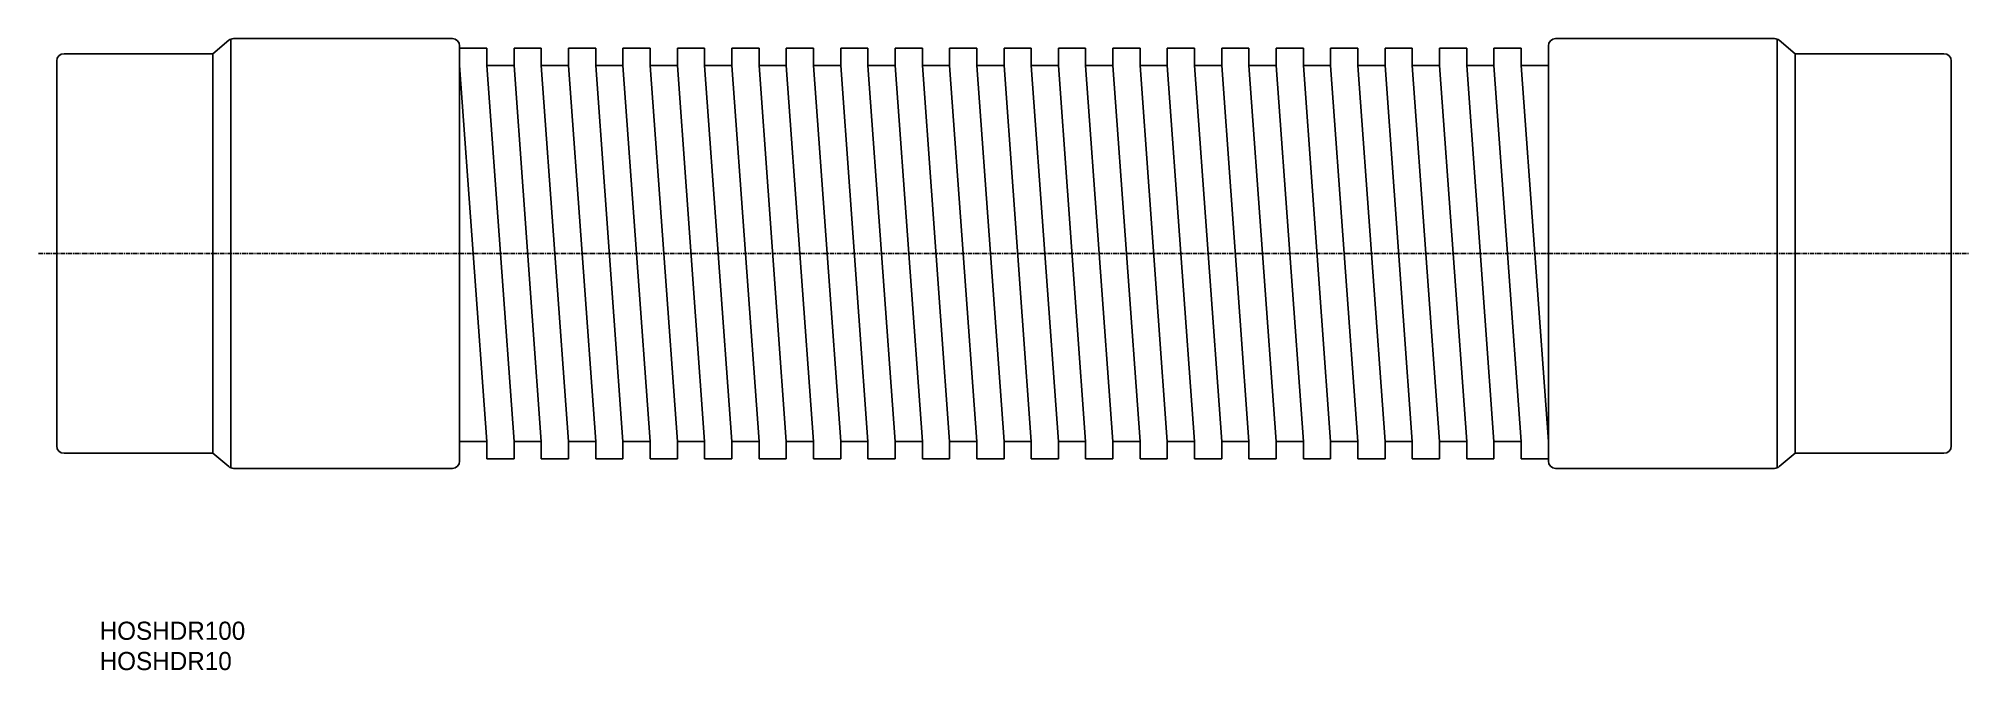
# Model space of a CAD drawing. Extents: x 90 to 622, y 110 to 284.
import ezdxf

# ---------------------------------------------------------------- set-up
doc = ezdxf.new("R2010")
doc.units = 0
doc.linetypes.add('CENTER', pattern=[2, 1.25, -0.25, 0.25, -0.25])
doc.layers.get('0').update_dxf_attribs({"linetype": 'CONTINUOUS'})
doc.layers.add('CENTER', color=1, linetype='CENTER')

msp = doc.modelspace()

# ---------------------------------------------------------------- linework, layer by layer
for p, q in [((138.21, 280.11), (142.65, 283.8)), ((143.21, 166.09), (143.21, 284.12)), ((143.93, 284.26), (204.21, 284.26)), ((206.21, 282.26), (206.21, 167.96)), ((506.21, 282.26), (506.21, 167.96)), ((568.49, 284.26), (508.21, 284.26)), ((569.21, 166.09), (569.21, 284.12)), ((574.21, 280.11), (569.77, 283.8)), ((95.21, 172.11), (95.21, 278.11)), ((97.21, 280.11), (138.21, 280.11)), ((138.21, 170.11), (138.21, 280.11)), ((206.21, 281.61), (213.71, 281.61)), ((206.21, 276.91), (213.71, 173.31)), ((213.71, 281.61), (213.71, 276.91)), ((213.71, 276.91), (221.21, 276.91)), ((213.71, 276.91), (221.21, 173.31)), ((221.21, 281.61), (221.21, 276.91)), ((221.21, 281.61), (228.71, 281.61)), ((221.21, 276.91), (228.71, 173.31)), ((228.71, 281.61), (228.71, 276.91)), ((228.71, 276.91), (236.21, 173.31)), ((228.71, 276.91), (236.21, 276.91)), ((236.21, 281.61), (236.21, 276.91)), ((236.21, 281.61), (243.71, 281.61)), ((236.21, 276.91), (243.71, 173.31)), ((243.71, 281.61), (243.71, 276.91)), ((243.71, 276.91), (251.21, 173.31)), ((243.71, 276.91), (251.21, 276.91)), ((251.21, 281.61), (258.71, 281.61)), ((251.21, 281.61), (251.21, 276.91)), ((251.21, 276.91), (258.71, 173.31)), ((258.71, 281.61), (258.71, 276.91)), ((258.71, 276.91), (266.21, 173.31)), ((258.71, 276.91), (266.21, 276.91)), ((266.21, 281.61), (273.71, 281.61)), ((266.21, 281.61), (266.21, 276.91)), ((266.21, 276.91), (273.71, 173.31)), ((273.71, 281.61), (273.71, 276.91)), ((273.71, 276.91), (281.21, 173.31)), ((273.71, 276.91), (281.21, 276.91)), ((281.21, 281.61), (281.21, 276.91)), ((281.21, 281.61), (288.71, 281.61)), ((281.21, 276.91), (288.71, 173.31)), ((288.71, 281.61), (288.71, 276.91)), ((288.71, 276.91), (296.21, 173.31)), ((288.71, 276.91), (296.21, 276.91)), ((296.21, 281.61), (296.21, 276.91)), ((296.21, 281.61), (303.71, 281.61)), ((296.21, 276.91), (303.71, 173.31)), ((303.71, 281.61), (303.71, 276.91)), ((303.71, 276.91), (311.21, 173.31)), ((303.71, 276.91), (311.21, 276.91)), ((311.21, 281.61), (311.21, 276.91)), ((311.21, 281.61), (318.71, 281.61)), ((311.21, 276.91), (318.71, 173.31)), ((318.71, 281.61), (318.71, 276.91)), ((318.71, 276.91), (326.21, 173.31)), ((318.71, 276.91), (326.21, 276.91)), ((326.21, 281.61), (326.21, 276.91)), ((326.21, 281.61), (333.71, 281.61)), ((326.21, 276.91), (333.71, 173.31)), ((333.71, 281.61), (333.71, 276.91)), ((333.71, 276.91), (341.21, 173.31)), ((333.71, 276.91), (341.21, 276.91)), ((341.21, 281.61), (341.21, 276.91)), ((341.21, 281.61), (348.71, 281.61)), ((341.21, 276.91), (348.71, 173.31)), ((348.71, 281.61), (348.71, 276.91)), ((348.71, 276.91), (356.21, 173.31)), ((348.71, 276.91), (356.21, 276.91)), ((356.21, 281.61), (356.21, 276.91)), ((356.21, 281.61), (363.71, 281.61)), ((356.21, 276.91), (363.71, 173.31)), ((363.71, 281.61), (363.71, 276.91)), ((363.71, 276.91), (371.21, 173.31)), ((363.71, 276.91), (371.21, 276.91)), ((371.21, 281.61), (371.21, 276.91)), ((371.21, 281.61), (378.71, 281.61)), ((371.21, 276.91), (378.71, 173.31)), ((378.71, 281.61), (378.71, 276.91)), ((378.71, 276.91), (386.21, 173.31)), ((378.71, 276.91), (386.21, 276.91)), ((386.21, 281.61), (386.21, 276.91)), ((386.21, 281.61), (393.71, 281.61)), ((386.21, 276.91), (393.71, 173.31)), ((393.71, 281.61), (393.71, 276.91)), ((393.71, 276.91), (401.21, 173.31)), ((393.71, 276.91), (401.21, 276.91)), ((401.21, 281.61), (401.21, 276.91)), ((401.21, 281.61), (408.71, 281.61)), ((401.21, 276.91), (408.71, 173.31)), ((408.71, 281.61), (408.71, 276.91)), ((408.71, 276.91), (416.21, 173.31)), ((408.71, 276.91), (416.21, 276.91)), ((416.21, 281.61), (416.21, 276.91)), ((416.21, 281.61), (423.71, 281.61)), ((416.21, 276.91), (423.71, 173.31)), ((423.71, 281.61), (423.71, 276.91)), ((423.71, 276.91), (431.21, 173.31)), ((423.71, 276.91), (431.21, 276.91)), ((431.21, 281.61), (431.21, 276.91)), ((431.21, 281.61), (438.71, 281.61)), ((431.21, 276.91), (438.71, 173.31)), ((438.71, 281.61), (438.71, 276.91)), ((438.71, 276.91), (446.21, 173.31)), ((438.71, 276.91), (446.21, 276.91)), ((446.21, 281.61), (446.21, 276.91)), ((446.21, 281.61), (453.71, 281.61)), ((446.21, 276.91), (453.71, 173.31)), ((453.71, 281.61), (453.71, 276.91)), ((453.71, 276.91), (461.21, 173.31)), ((453.71, 276.91), (461.21, 276.91)), ((461.21, 281.61), (461.21, 276.91)), ((461.21, 281.61), (468.71, 281.61)), ((461.21, 276.91), (468.71, 173.31)), ((468.71, 281.61), (468.71, 276.91)), ((468.71, 276.91), (476.21, 173.31)), ((468.71, 276.91), (476.21, 276.91)), ((476.21, 281.61), (476.21, 276.91)), ((476.21, 281.61), (483.71, 281.61)), ((476.21, 276.91), (483.71, 173.31)), ((483.71, 281.61), (483.71, 276.91)), ((483.71, 276.91), (491.21, 173.31)), ((483.71, 276.91), (491.21, 276.91)), ((491.21, 281.61), (491.21, 276.91)), ((491.21, 281.61), (498.71, 281.61)), ((491.21, 276.91), (498.71, 173.31)), ((498.71, 281.61), (498.71, 276.91)), ((498.71, 276.91), (506.21, 173.31)), ((498.71, 276.91), (506.21, 276.91)), ((506.21, 281.61), (506.21, 276.91)), ((574.21, 170.11), (574.21, 280.11)), ((615.21, 280.11), (574.21, 280.11)), ((617.21, 172.11), (617.21, 278.11)), ((206.21, 173.31), (213.71, 173.31)), ((213.71, 173.31), (213.71, 168.61)), ((221.21, 173.31), (221.21, 168.61)), ((221.21, 173.31), (221.21, 168.61)), ((221.21, 173.31), (228.71, 173.31)), ((228.71, 173.31), (228.71, 168.61)), ((236.21, 173.31), (236.21, 168.61)), ((236.21, 173.31), (243.71, 173.31)), ((243.71, 173.31), (243.71, 168.61)), ((251.21, 173.31), (251.21, 168.61)), ((251.21, 173.31), (258.71, 173.31)), ((258.71, 173.31), (258.71, 168.61)), ((266.21, 173.31), (266.21, 168.61)), ((266.21, 173.31), (273.71, 173.31)), ((273.71, 173.31), (273.71, 168.61)), ((281.21, 173.31), (281.21, 168.61)), ((281.21, 173.31), (288.71, 173.31)), ((288.71, 173.31), (288.71, 168.61)), ((296.21, 173.31), (296.21, 168.61)), ((296.21, 173.31), (303.71, 173.31)), ((303.71, 173.31), (303.71, 168.61)), ((311.21, 173.31), (311.21, 168.61)), ((311.21, 173.31), (318.71, 173.31)), ((318.71, 173.31), (318.71, 168.61)), ((326.21, 173.31), (326.21, 168.61)), ((326.21, 173.31), (333.71, 173.31)), ((333.71, 173.31), (333.71, 168.61)), ((341.21, 173.31), (341.21, 168.61)), ((341.21, 173.31), (348.71, 173.31)), ((348.71, 173.31), (348.71, 168.61)), ((356.21, 173.31), (356.21, 168.61)), ((356.21, 173.31), (363.71, 173.31)), ((363.71, 173.31), (363.71, 168.61)), ((371.21, 173.31), (371.21, 168.61)), ((371.21, 173.31), (378.71, 173.31)), ((378.71, 173.31), (378.71, 168.61)), ((386.21, 173.31), (386.21, 168.61)), ((386.21, 173.31), (393.71, 173.31)), ((393.71, 173.31), (393.71, 168.61)), ((401.21, 173.31), (401.21, 168.61)), ((401.21, 173.31), (408.71, 173.31)), ((408.71, 173.31), (408.71, 168.61)), ((416.21, 173.31), (416.21, 168.61)), ((416.21, 173.31), (423.71, 173.31)), ((423.71, 173.31), (423.71, 168.61)), ((431.21, 173.31), (431.21, 168.61)), ((431.21, 173.31), (438.71, 173.31)), ((438.71, 173.31), (438.71, 168.61)), ((446.21, 173.31), (446.21, 168.61)), ((446.21, 173.31), (453.71, 173.31)), ((453.71, 173.31), (453.71, 168.61)), ((461.21, 173.31), (461.21, 168.61)), ((461.21, 173.31), (468.71, 173.31)), ((468.71, 173.31), (468.71, 168.61)), ((476.21, 173.31), (476.21, 168.61)), ((476.21, 173.31), (483.71, 173.31)), ((483.71, 173.31), (483.71, 168.61)), ((491.21, 173.31), (491.21, 168.61)), ((491.21, 173.31), (498.71, 173.31)), ((498.71, 173.31), (498.71, 168.61)), ((506.21, 173.31), (506.21, 168.61)), ((97.21, 170.11), (138.21, 170.11)), ((138.21, 170.11), (142.65, 166.42)), ((204.21, 165.96), (143.93, 165.96)), ((213.71, 168.61), (221.21, 168.61)), ((228.71, 168.61), (236.21, 168.61)), ((243.71, 168.61), (251.21, 168.61)), ((258.71, 168.61), (266.21, 168.61)), ((273.71, 168.61), (281.21, 168.61)), ((288.71, 168.61), (296.21, 168.61)), ((303.71, 168.61), (311.21, 168.61)), ((318.71, 168.61), (326.21, 168.61)), ((333.71, 168.61), (341.21, 168.61)), ((348.71, 168.61), (356.21, 168.61)), ((363.71, 168.61), (371.21, 168.61)), ((378.71, 168.61), (386.21, 168.61)), ((393.71, 168.61), (401.21, 168.61)), ((408.71, 168.61), (416.21, 168.61)), ((423.71, 168.61), (431.21, 168.61)), ((438.71, 168.61), (446.21, 168.61)), ((453.71, 168.61), (461.21, 168.61)), ((468.71, 168.61), (476.21, 168.61)), ((483.71, 168.61), (491.21, 168.61)), ((498.71, 168.61), (506.21, 168.61)), ((508.21, 165.96), (568.49, 165.96)), ((574.21, 170.11), (569.77, 166.42)), ((615.21, 170.11), (574.21, 170.11))]:
    msp.add_line(p, q)
for centre, start, end in [((143.93, 282.26), 90, 129.6927), ((204.21, 282.26), 0, 90), ((508.21, 282.26), 90, 180), ((568.49, 282.26), 50.3073, 90), ((97.21, 278.11), 90, 180), ((615.21, 278.11), 0, 90), ((97.21, 172.11), 180, 270), ((615.21, 172.11), 270, 0), ((143.93, 167.96), 230.3073, 270), ((204.21, 167.96), 270, 0), ((508.21, 167.96), 180, 270), ((568.49, 167.96), 270, 309.6927)]:
    msp.add_arc(centre, 2, start, end)
at = {"layer": 'CENTER', "color": 1, "linetype": 'CENTER'}
msp.add_line((90.21, 225.11), (622.21, 225.11), dxfattribs=at)

# ---------------------------------------------------------------- texts
for s, p in [('HOSHDR100', (107.02, 118.75)), ('HOSHDR10', (107.02, 110.41))]:
    msp.add_text(s, height=5).set_placement(p)

doc.saveas('drawing.dxf')
